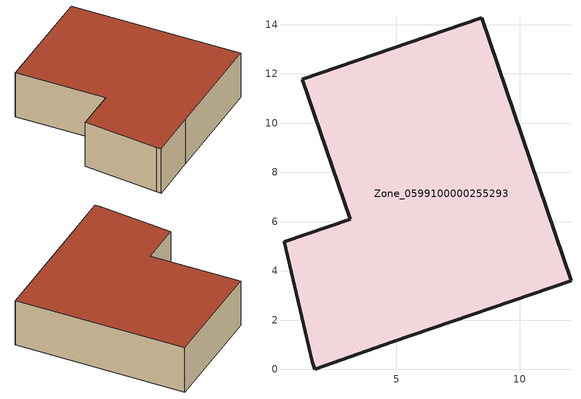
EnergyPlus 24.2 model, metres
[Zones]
Zone_0599100000255293
 floor ground (C_G): 0.44,5.19 3.13,6.09 1.17,11.78 8.47,14.28 12.09,3.6 4.85,1.12 1.68,0 1.58,0.3 z0
 wall outside (C_F): 3.13,6.09 0.44,5.19 1.58,0.3 1.68,0 4.85,1.12 12.09,3.6 8.47,14.28 1.17,11.78 3.13,6.09 z0:3.22
 roof outside (C_R): 1.68,0 4.85,1.12 12.09,3.6 8.47,14.28 1.17,11.78 3.13,6.09 0.44,5.19 1.58,0.3 z3.22
[BUILDING]
Pand.0599100000255293: North Axis=0; Terrain=City; Loads Convergence Tolerance Value=0.04; Temperature Convergence Tolerance Value=0.4; Solar Distribution=FullExterior; Maximum Number of Warmup Days=25; Minimum Number of Warmup Days=1
[Site:Location]
Rotterdam.The.Hague.AP_ZH_NLD Design_Conditions: Latitude=51.96; Longitude=4.45; Time Zone=1; Elevation=-4.5
[SITE:GROUNDTEMPERATURE:BUILDINGSURFACE]
18, 18, 18, 18, 18, 18, 18, 18, 18, 18, 18, 18
[MATERIAL] Thermal Absorptance=0.9; Solar Absorptance=0.7; Visible Absorptance=0.7
Name | Roughness | Thickness | Conductivity | Density | Specific Heat
G.D.1965-1974 | MediumSmooth | 0.15 | 0.882353 | 540 | 1210
F.D.1965-1974 | Rough | 0.3 | 0.697674 | 1920 | 840
R.D.1965-1974 | MediumRough | 0.2 | 0.232558 | 1500 | 1000
[CONSTRUCTION]
C_G: G.D.1965-1974
C_F: F.D.1965-1974
C_R: R.D.1965-1974
[ZONE]
Zone_0599100000255293: Type=1; Multiplier=1; Ceiling Height=Autocalculate; Volume=Autocalculate; Floor Area=autocalculate; Part of Total Floor Area=Yes
[ZONEINFILTRATION:DESIGNFLOWRATE]
Infil_Zone_0599100000255293: Zone or ZoneList or Space or SpaceList=Zone_0599100000255293; Schedule=AlwaysOn; Design Flow Rate Calculation Method=Flow/Area; Flow Rate per Floor Area=0.0042; Constant Term Coefficient=1; Temperature Term Coefficient=0; Velocity Term Coefficient=0; Velocity Squared Term Coefficient=0
[HVACTEMPLATE:ZONE:IDEALLOADSAIRSYSTEM]
Zone_0599100000255293: Maximum Heating Supply Air Temperature=50; Minimum Cooling Supply Air Temperature=13; Maximum Heating Supply Air Humidity Ratio=0.0156; Minimum Cooling Supply Air Humidity Ratio=0.0077; Heating Limit=NoLimit; Cooling Limit=NoLimit; Dehumidification Control Type=ConstantSensibleHeatRatio; Cooling Sensible Heat Ratio=0.7; Dehumidification Setpoint=60; Humidification Control Type=None; Humidification Setpoint=30; Outdoor Air Method=None; Outdoor Air Flow Rate per Person=0.00944; Outdoor Air Flow Rate per Zone Floor Area=0; Outdoor Air Flow Rate per Zone=0; Demand Controlled Ventilation Type=None; Outdoor Air Economizer Type=NoEconomizer; Heat Recovery Type=None; Sensible Heat Recovery Effectiveness=0.7; Latent Heat Recovery Effectiveness=0.65
[ZONECONTROL:THERMOSTAT]
ThermostatControl_Zone_0599100000255293: Zone or ZoneList=Zone_0599100000255293; Control Type Schedule=DualSetpointControlType; Control 1=Thermostat_Zone_0599100000255293; Temperature Difference Between Cutout And Setpoint=0
[THERMOSTATSETPOINT:DUALSETPOINT]
Thermostat_Zone_0599100000255293: Heating Setpoint Temperature Schedule=HeatingSetpoint_Zone_0599100000255293; Cooling Setpoint Temperature Schedule=CoolingSetpoint_Zone_0599100000255293
[SCHEDULE:COMPACT]
HeatingSetpoint_Zone_0599100000255293: Through: 12/31, For: AllDays, Until: 24:00, 21
CoolingSetpoint_Zone_0599100000255293: Through: 12/31, For: AllDays, Until: 24:00, 24
DualSetpointControlType: Through: 12/31, For: AllDays, Until: 24:00, 4
AlwaysOn: Through: 12/31, For: AllDays, Until: 24:00, 1
